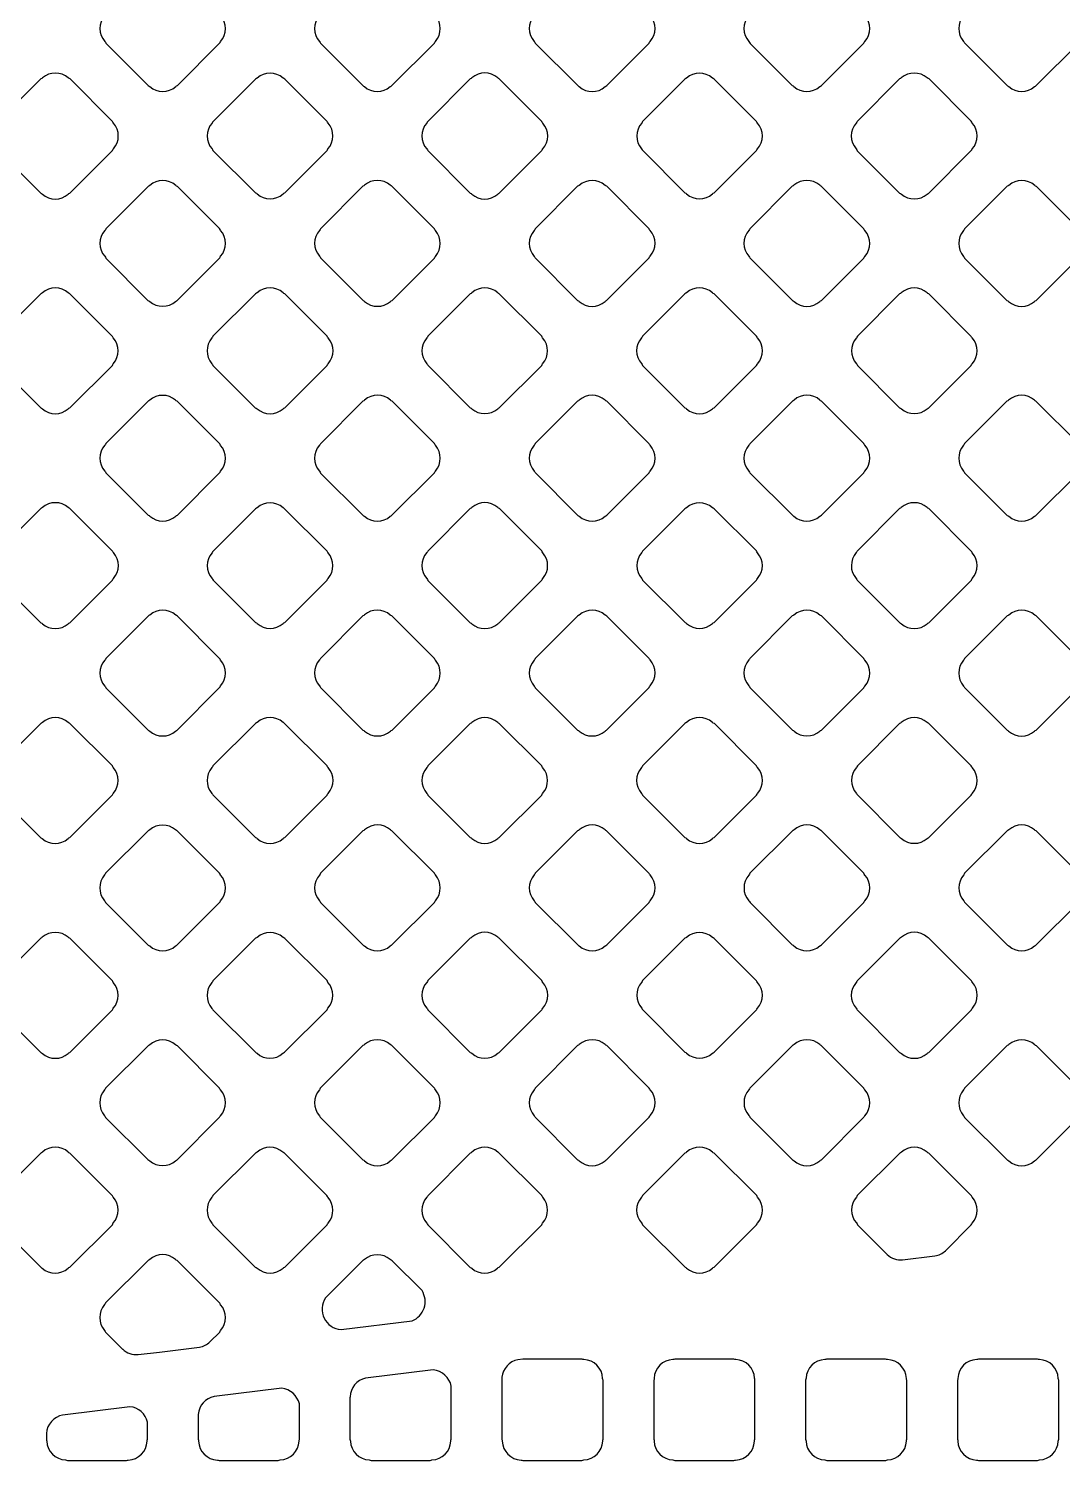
# Model space of a CAD drawing. Extents: x 3811 to 4077, y -444 to -307.
# Drawn here: x 3995.199 to 3996.236, y -382.204 to -380.767 of the extents above; entities that cross this region are included whole.
import ezdxf

# ---------------------------------------------------------------- set-up
doc = ezdxf.new("R2010")
doc.units = 0
doc.layers.add('gbr-dxf', color=7, linetype='Continuous')

msp = doc.modelspace()

# ---------------------------------------------------------------- linework, layer by layer
at = {"layer": 'gbr-dxf', "linetype": 'Continuous'}
for points in [[(3995.2753, -380.7545, 0.379211), (3995.2754, -380.7804, -0.096458), (3995.2764, -380.782), (3995.319, -380.8247, -0.092289), (3995.3205, -380.8256, 0.37981), (3995.3465, -380.8256, -0.096625), (3995.3482, -380.8246), (3995.3906, -380.7821, -0.096111), (3995.3916, -380.7805, 0.379451), (3995.3916, -380.7545, -0.100588), (3995.3906, -380.7528), (3995.3482, -380.7104, -0.103923), (3995.3464, -380.7093, 0.37915), (3995.3204, -380.7093, -0.096333), (3995.3188, -380.7103), (3995.2763, -380.7528, -0.095686)], [(3995.4908, -380.7805, -0.096625), (3995.4918, -380.7821), (3995.5343, -380.8247, -0.092233), (3995.5359, -380.8256, 0.379308), (3995.5618, -380.8257, -0.09601), (3995.5635, -380.8247), (3995.6062, -380.782, -0.096227), (3995.6071, -380.7804, 0.379191), (3995.6071, -380.7544, -0.100588), (3995.6061, -380.7527), (3995.5635, -380.7101, -0.087648), (3995.562, -380.7092, 0.379249), (3995.5361, -380.7092, -0.096458), (3995.5344, -380.7102), (3995.4918, -380.7528, -0.096627), (3995.4908, -380.7545, 0.379731)], [(3995.7063, -380.7804, -0.096475), (3995.7073, -380.782), (3995.75, -380.8247, -0.092289), (3995.7515, -380.8257, 0.37981), (3995.7775, -380.8257, -0.096625), (3995.7791, -380.8247), (3995.8217, -380.7821, -0.096111), (3995.8227, -380.7804, 0.37981), (3995.8227, -380.7545, -0.083601), (3995.8218, -380.7531), (3995.7789, -380.7101, -0.088202), (3995.7774, -380.7092, 0.379731), (3995.7514, -380.7092, -0.096458), (3995.7498, -380.7102), (3995.7073, -380.7527, -0.096627), (3995.7063, -380.7544, 0.379731)], [(3995.9218, -380.7805, -0.104392), (3995.9229, -380.7823), (3995.9652, -380.8246, -0.100151), (3995.9669, -380.8256, 0.37981), (3995.9929, -380.8256, -0.095956), (3995.9946, -380.8247), (3996.0372, -380.782, -0.096332), (3996.0382, -380.7804, 0.37981), (3996.0382, -380.7544, -0.108153), (3996.0371, -380.7525), (3995.9947, -380.7102, -0.096111), (3995.9931, -380.7092, 0.379731), (3995.9671, -380.7092, -0.096458), (3995.9655, -380.7102), (3995.9228, -380.7528, -0.096627), (3995.9218, -380.7545, 0.379731)], [(3996.1373, -380.7804, -0.087784), (3996.1382, -380.7818), (3996.1812, -380.8248, -0.083651), (3996.1826, -380.8257, 0.37981), (3996.2085, -380.8257, -0.095956), (3996.2102, -380.8247), (3996.2528, -380.7821, -0.096332), (3996.2537, -380.7804, 0.37981), (3996.2537, -380.7545, -0.092348), (3996.2528, -380.7529), (3996.2101, -380.7102, -0.096111), (3996.2085, -380.7092, 0.379731), (3996.1825, -380.7092, -0.096458), (3996.1808, -380.7102), (3996.1383, -380.7527, -0.096627), (3996.1373, -380.7544, 0.379731)], [(3995.1675, -380.8623, 0.379211), (3995.1675, -380.8883, -0.100399), (3995.1685, -380.89), (3995.211, -380.9325, -0.096627), (3995.2127, -380.9335, 0.37981), (3995.2386, -380.9335, -0.096625), (3995.2403, -380.9325), (3995.283, -380.8898, -0.096111), (3995.284, -380.8881, 0.37975), (3995.284, -380.8622, -0.096265), (3995.283, -380.8605), (3995.2405, -380.818, -0.100401), (3995.2387, -380.817, 0.378885), (3995.2128, -380.817, -0.096528), (3995.2112, -380.8179), (3995.1684, -380.8607, -0.095686)], [(3995.383, -380.8882, -0.083586), (3995.3839, -380.8896), (3995.4266, -380.9323, -0.096195), (3995.4283, -380.9333, 0.379201), (3995.4542, -380.9333, -0.096625), (3995.4559, -380.9323), (3995.4984, -380.8898, -0.096111), (3995.4993, -380.8882, 0.379451), (3995.4994, -380.8622, -0.096259), (3995.4984, -380.8606), (3995.4559, -380.8181, -0.100215), (3995.4542, -380.8171, 0.379249), (3995.4282, -380.8171, -0.096458), (3995.4266, -380.8181), (3995.384, -380.8606, -0.096627), (3995.383, -380.8622, 0.3795)], [(3995.5985, -380.8622, 0.379249), (3995.5985, -380.8882, -0.096475), (3995.5995, -380.8898), (3995.6422, -380.9325, -0.092289), (3995.6437, -380.9335, 0.37981), (3995.6697, -380.9335, -0.096625), (3995.6713, -380.9325), (3995.714, -380.8899, -0.096111), (3995.7149, -380.8882, 0.379308), (3995.715, -380.8623, -0.099971), (3995.714, -380.8606), (3995.6712, -380.8178, -0.087865), (3995.6697, -380.8169, 0.379112), (3995.6438, -380.8169, -0.096614), (3995.6421, -380.8179), (3995.5994, -380.8606, -0.096195)], [(3995.8141, -380.8881, -0.104371), (3995.8152, -380.8899), (3995.8576, -380.9323, -0.100442), (3995.8593, -380.9333, 0.379201), (3995.8852, -380.9333, -0.096625), (3995.8869, -380.9323), (3995.9294, -380.8898, -0.096111), (3995.9304, -380.8882, 0.379451), (3995.9304, -380.8622, -0.092029), (3995.9294, -380.8607), (3995.8868, -380.8181, -0.096539), (3995.8852, -380.8171, 0.379249), (3995.8592, -380.8171, -0.096458), (3995.8576, -380.8181), (3995.8151, -380.8605, -0.096627), (3995.8142, -380.8622, 0.3795)], [(3996.0295, -380.8881, -0.108153), (3996.0306, -380.89), (3996.073, -380.9324, -0.10399), (3996.0748, -380.9334, 0.37981), (3996.1008, -380.9334, -0.095956), (3996.1024, -380.9325), (3996.145, -380.8898, -0.096332), (3996.146, -380.8882, 0.37981), (3996.146, -380.8622, -0.104392), (3996.145, -380.8604), (3996.1026, -380.818, -0.107961), (3996.1007, -380.817, 0.379731), (3996.0747, -380.817, -0.096458), (3996.0731, -380.818), (3996.0305, -380.8605, -0.096627), (3996.0295, -380.8622, 0.379731)], [(3995.2753, -380.9959, -0.10824), (3995.2763, -380.9978), (3995.3186, -381.0401, -0.104101), (3995.3204, -381.0411, 0.37889), (3995.3464, -381.0411, -0.096117), (3995.348, -381.0402), (3995.3907, -380.9975, -0.095895), (3995.3916, -380.9959, 0.379201), (3995.3916, -380.9699, -0.104392), (3995.3906, -380.9681), (3995.3483, -380.9259, -0.107961), (3995.3465, -380.9248, 0.379731), (3995.3205, -380.9248, -0.096458), (3995.3188, -380.9258), (3995.2763, -380.9683, -0.096627), (3995.2753, -380.97, 0.3795)], [(3995.4908, -380.9958, -0.092234), (3995.4917, -380.9974), (3995.5346, -381.0402, -0.087865), (3995.536, -381.0412, 0.379422), (3995.562, -381.0411, -0.096625), (3995.5636, -381.0402), (3995.6061, -380.9977, -0.096111), (3995.6071, -380.996, 0.379308), (3995.6071, -380.9701, -0.103884), (3995.6061, -380.9683), (3995.5635, -380.9257, -0.092126), (3995.5619, -380.9247, 0.37947), (3995.536, -380.9247, -0.096723), (3995.5343, -380.9257), (3995.4918, -380.9682, -0.096857), (3995.4908, -380.9699, 0.379357)], [(3995.7063, -380.996, -0.09221), (3995.7072, -380.9976), (3995.7499, -381.0403, -0.087648), (3995.7514, -381.0412, 0.37889), (3995.7774, -381.0412, -0.096117), (3995.779, -381.0402), (3995.8218, -380.9974, -0.095895), (3995.8227, -380.9958, 0.379201), (3995.8227, -380.9699, -0.087784), (3995.8218, -380.9684), (3995.7791, -380.9257, -0.092233), (3995.7775, -380.9248, 0.379731), (3995.7516, -380.9248, -0.096458), (3995.7499, -380.9257), (3995.7073, -380.9684, -0.096627), (3995.7063, -380.97, 0.3795)], [(3995.9218, -380.9959, -0.100399), (3995.9228, -380.9976), (3995.9654, -381.0402, -0.096627), (3995.9671, -381.0412, 0.379308), (3995.993, -381.0412, -0.095866), (3995.9947, -381.0402), (3996.0372, -380.9977, -0.095585), (3996.0382, -380.996, 0.378952), (3996.0382, -380.9701, -0.09601), (3996.0372, -380.9685), (3995.9943, -380.9256, -0.083374), (3995.9929, -380.9247, 0.37947), (3995.967, -380.9247, -0.096723), (3995.9653, -380.9257), (3995.9228, -380.9682, -0.096857), (3995.9218, -380.9699, 0.379731)], [(3996.1373, -380.996, -0.100588), (3996.1383, -380.9977), (3996.1808, -381.0402, -0.095895), (3996.1825, -381.0412, 0.378747), (3996.2084, -381.0412, -0.09601), (3996.21, -381.0402), (3996.2528, -380.9975, -0.096227), (3996.2538, -380.9958, 0.379422), (3996.2537, -380.9699, -0.096458), (3996.2528, -380.9682), (3996.2103, -380.9258, -0.100824), (3996.2086, -380.9248, 0.379731), (3996.1826, -380.9248, -0.096723), (3996.181, -380.9257), (3996.1383, -380.9684, -0.096857), (3996.1373, -380.97, 0.3795)], [(3995.1676, -381.1037, -0.096458), (3995.1685, -381.1054), (3995.2111, -381.1479, -0.092289), (3995.2127, -381.1489, 0.37981), (3995.2386, -381.1489, -0.096625), (3995.2403, -381.1479), (3995.2829, -381.1053, -0.096332), (3995.2838, -381.1037, 0.37981), (3995.2838, -381.0777, -0.083317), (3995.283, -381.0763), (3995.2402, -381.0335, -0.088202), (3995.2387, -381.0326, 0.379731), (3995.2127, -381.0326, -0.096458), (3995.2111, -381.0336), (3995.1685, -381.0761, -0.096857), (3995.1676, -381.0777, 0.379731)], [(3995.3829, -381.1037, -0.095862), (3995.3839, -381.1053), (3995.4264, -381.1479, -0.107982), (3995.4283, -381.1489, 0.379422), (3995.4542, -381.1489, -0.096625), (3995.4559, -381.1479), (3995.4985, -381.1053, -0.096111), (3995.4995, -381.1037, 0.37981), (3995.4995, -381.0777, -0.100399), (3995.4985, -381.076), (3995.456, -381.0335, -0.10437), (3995.4542, -381.0325, 0.379357), (3995.4282, -381.0324, -0.096507), (3995.4266, -381.0334), (3995.3839, -381.0761, -0.096527), (3995.3829, -381.0778, 0.379)], [(3995.5986, -381.1037, -0.092348), (3995.5996, -381.1052), (3995.6422, -381.1479, -0.088202), (3995.6437, -381.1488, 0.37981), (3995.6697, -381.1488, -0.095956), (3995.6713, -381.1479), (3995.7138, -381.1054, -0.096332), (3995.7148, -381.1037, 0.37981), (3995.7148, -381.0778, -0.104392), (3995.7138, -381.076), (3995.6713, -381.0335, -0.092233), (3995.6697, -381.0325, 0.379731), (3995.6438, -381.0325, -0.096458), (3995.6421, -381.0335), (3995.5996, -381.0761, -0.096627), (3995.5986, -381.0777, 0.379731)], [(3995.814, -381.1036, -0.100076), (3995.815, -381.1054), (3995.8576, -381.148, -0.096527), (3995.8593, -381.149, 0.379422), (3995.8852, -381.1489, -0.095956), (3995.8869, -381.148), (3995.9295, -381.1053, -0.096332), (3995.9305, -381.1037, 0.37981), (3995.9305, -381.0777, -0.096625), (3995.9295, -381.0761), (3995.8869, -381.0335, -0.100151), (3995.8852, -381.0325, 0.379357), (3995.8592, -381.0325, -0.096507), (3995.8576, -381.0334), (3995.815, -381.0761, -0.096527), (3995.814, -381.0777, 0.379)], [(3996.0297, -381.1037, -0.104293), (3996.0307, -381.1055), (3996.0731, -381.1478, -0.100824), (3996.0748, -381.1488, 0.37981), (3996.1008, -381.1488, -0.096625), (3996.1024, -381.1478), (3996.1449, -381.1054, -0.096111), (3996.1459, -381.1037, 0.37981), (3996.1459, -381.0777, -0.09253), (3996.1449, -381.0762), (3996.1024, -381.0336, -0.096627), (3996.1007, -381.0326, 0.379731), (3996.0747, -381.0326, -0.096723), (3996.0731, -381.0336), (3996.0307, -381.076, -0.096857), (3996.0297, -381.0777, 0.379731)], [(3995.2753, -381.2114, -0.104392), (3995.2763, -381.2131), (3995.3188, -381.2556, -0.100476), (3995.3205, -381.2566, 0.37981), (3995.3465, -381.2566, -0.096625), (3995.3482, -381.2557), (3995.3906, -381.2132, -0.096111), (3995.3916, -381.2115, 0.37981), (3995.3916, -381.1856, -0.09253), (3995.3907, -381.184), (3995.348, -381.1413, -0.096423), (3995.3463, -381.1403, 0.379731), (3995.3204, -381.1403, -0.096458), (3995.3187, -381.1413), (3995.2763, -381.1837, -0.096627), (3995.2753, -381.1854, 0.379731)], [(3995.4908, -381.2115, -0.104392), (3995.4918, -381.2133), (3995.5342, -381.2557, -0.100151), (3995.5359, -381.2567, 0.37981), (3995.5619, -381.2567, -0.095956), (3995.5635, -381.2557), (3995.6061, -381.2131, -0.096332), (3995.6071, -381.2114, 0.37981), (3995.6071, -381.1855, -0.108153), (3995.6061, -381.1836), (3995.5637, -381.1412, -0.096111), (3995.5621, -381.1402, 0.379731), (3995.5361, -381.1402, -0.096458), (3995.5344, -381.1412), (3995.4918, -381.1839, -0.096627), (3995.4908, -381.1855, 0.379731)], [(3995.7063, -381.2114, -0.087784), (3995.7072, -381.2129), (3995.7501, -381.2558, -0.083651), (3995.7515, -381.2567, 0.37981), (3995.7775, -381.2567, -0.095956), (3995.7791, -381.2557), (3995.8217, -381.2131, -0.096332), (3995.8227, -381.2115, 0.37981), (3995.8227, -381.1855, -0.092348), (3995.8218, -381.1839), (3995.7791, -381.1412, -0.096111), (3995.7774, -381.1403, 0.379731), (3995.7514, -381.1403, -0.096458), (3995.7498, -381.1412), (3995.7073, -381.1838, -0.096627), (3995.7063, -381.1854, 0.379731)], [(3995.9218, -381.2115, -0.096458), (3995.9228, -381.2132), (3995.9654, -381.2557, -0.092289), (3995.9669, -381.2567, 0.37981), (3995.9929, -381.2567, -0.096625), (3995.9946, -381.2557), (3996.0372, -381.2131, -0.096111), (3996.0382, -381.2114, 0.37981), (3996.0382, -381.1855, -0.099964), (3996.0371, -381.1837), (3995.9946, -381.1412, -0.087638), (3995.9931, -381.1402, 0.379731), (3995.9671, -381.1402, -0.096723), (3995.9655, -381.1412), (3995.9228, -381.1839, -0.096857), (3995.9218, -381.1855, 0.379731)], [(3996.1373, -381.2114, -0.096614), (3996.1383, -381.213), (3996.181, -381.2558, -0.092187), (3996.1826, -381.2567, 0.37889), (3996.2085, -381.2567, -0.096117), (3996.2102, -381.2557), (3996.2528, -381.2131, -0.095895), (3996.2538, -381.2115, 0.379201), (3996.2537, -381.1855, -0.083317), (3996.2529, -381.1841), (3996.2099, -381.1412, -0.088202), (3996.2085, -381.1403, 0.379731), (3996.1825, -381.1403, -0.096458), (3996.1808, -381.1412), (3996.1383, -381.1838, -0.096627), (3996.1373, -381.1854, 0.3795)], [(3995.1674, -381.3192, -0.092348), (3995.1684, -381.3208), (3995.2112, -381.3636, -0.088207), (3995.2127, -381.3645, 0.37981), (3995.2386, -381.3645, -0.096625), (3995.2403, -381.3635), (3995.283, -381.3208, -0.096111), (3995.284, -381.3192, 0.37981), (3995.284, -381.2932, -0.087748), (3995.2831, -381.2917), (3995.2402, -381.2489, -0.092072), (3995.2387, -381.248, 0.379731), (3995.2127, -381.248, -0.096723), (3995.2111, -381.2489), (3995.1684, -381.2916, -0.096627), (3995.1674, -381.2933, 0.379731)], [(3995.383, -381.3192, -0.09221), (3995.384, -381.3208), (3995.4265, -381.3633, -0.104101), (3995.4283, -381.3643, 0.37889), (3995.4542, -381.3643, -0.096117), (3995.4559, -381.3634), (3995.4984, -381.3208, -0.095895), (3995.4994, -381.3192, 0.379201), (3995.4993, -381.2932, -0.087784), (3995.4984, -381.2917), (3995.4557, -381.2491, -0.092233), (3995.4542, -381.2481, 0.379731), (3995.4282, -381.2481, -0.096458), (3995.4266, -381.2491), (3995.384, -381.2916, -0.096627), (3995.383, -381.2933, 0.3795)], [(3995.5985, -381.3192, -0.104392), (3995.5995, -381.321), (3995.642, -381.3635, -0.100151), (3995.6437, -381.3645, 0.37981), (3995.6697, -381.3645, -0.095956), (3995.6713, -381.3635), (3995.714, -381.3209, -0.096332), (3995.7149, -381.3192, 0.37981), (3995.7149, -381.2933, -0.108153), (3995.7139, -381.2914), (3995.6714, -381.2489, -0.096111), (3995.6697, -381.2479, 0.379731), (3995.6438, -381.2479, -0.096458), (3995.6421, -381.2489), (3995.5995, -381.2916, -0.096627), (3995.5985, -381.2932, 0.379731)], [(3995.8142, -381.3192, -0.096458), (3995.8151, -381.3208), (3995.8577, -381.3634, -0.092289), (3995.8593, -381.3643, 0.37981), (3995.8852, -381.3643, -0.096625), (3995.8869, -381.3634), (3995.9294, -381.3209, -0.096111), (3995.9304, -381.3192, 0.37981), (3995.9304, -381.2933, -0.099964), (3995.9294, -381.2915), (3995.887, -381.2492, -0.104264), (3995.8852, -381.2481, 0.379731), (3995.8592, -381.2481, -0.096723), (3995.8576, -381.2491), (3995.8151, -381.2916, -0.096857), (3995.8142, -381.2932, 0.379731)], [(3996.0295, -381.3192, -0.100514), (3996.0305, -381.3209), (3996.0732, -381.3635, -0.096539), (3996.0748, -381.3645, 0.37889), (3996.1007, -381.3645, -0.096117), (3996.1024, -381.3635), (3996.1451, -381.3208, -0.095895), (3996.146, -381.3192, 0.379201), (3996.146, -381.2933, -0.096625), (3996.145, -381.2916), (3996.1024, -381.249, -0.100151), (3996.1007, -381.248, 0.379731), (3996.0747, -381.248, -0.096458), (3996.0731, -381.249), (3996.0305, -381.2916, -0.096627), (3996.0296, -381.2932, 0.3795)], [(3995.2753, -381.427, -0.10047), (3995.2763, -381.4287), (3995.3188, -381.4712, -0.096111), (3995.3204, -381.4722, 0.37981), (3995.3464, -381.4722, -0.095956), (3995.348, -381.4712), (3995.3906, -381.4286, -0.096332), (3995.3916, -381.4269, 0.37981), (3995.3916, -381.401, -0.096625), (3995.3906, -381.3993), (3995.3482, -381.3568, -0.100151), (3995.3465, -381.3558, 0.379731), (3995.3205, -381.3558, -0.096458), (3995.3188, -381.3568), (3995.2763, -381.3994, -0.096627), (3995.2753, -381.401, 0.379731)], [(3995.4908, -381.4269, -0.100076), (3995.4918, -381.4286), (3995.5344, -381.4712, -0.096527), (3995.536, -381.4722, 0.379422), (3995.562, -381.4722, -0.095956), (3995.5636, -381.4712), (3995.6061, -381.4287, -0.096332), (3995.6071, -381.4271, 0.37981), (3995.6071, -381.4011, -0.096625), (3995.6061, -381.3995), (3995.5633, -381.3566, -0.083651), (3995.5619, -381.3558, 0.379357), (3995.536, -381.3557, -0.096507), (3995.5343, -381.3567), (3995.4918, -381.3993, -0.096527), (3995.4908, -381.4009, 0.379)], [(3995.7063, -381.427, -0.100399), (3995.7073, -381.4288), (3995.7498, -381.4712, -0.096627), (3995.7514, -381.4722, 0.37981), (3995.7774, -381.4722, -0.096625), (3995.779, -381.4712), (3995.8217, -381.4285, -0.096111), (3995.8227, -381.4269, 0.37981), (3995.8227, -381.4009, -0.096458), (3995.8217, -381.3993), (3995.7793, -381.3568, -0.100824), (3995.7775, -381.3558, 0.379731), (3995.7516, -381.3558, -0.096723), (3995.7499, -381.3568), (3995.7073, -381.3994, -0.096857), (3995.7063, -381.4011, 0.379731)], [(3995.9218, -381.4269, -0.092348), (3995.9228, -381.4285), (3995.9656, -381.4713, -0.088202), (3995.9671, -381.4722, 0.37981), (3995.993, -381.4722, -0.095956), (3995.9947, -381.4712), (3996.0372, -381.4287, -0.096332), (3996.0382, -381.4271, 0.37981), (3996.0382, -381.4011, -0.104392), (3996.0371, -381.3993), (3995.9945, -381.3567, -0.092233), (3995.993, -381.3558, 0.379731), (3995.967, -381.3558, -0.096458), (3995.9653, -381.3567), (3995.9228, -381.3993, -0.096627), (3995.9218, -381.4009, 0.379731)], [(3996.1373, -381.4011, 0.37947), (3996.1373, -381.427, -0.09253), (3996.1383, -381.4286), (3996.181, -381.4714, -0.088779), (3996.1825, -381.4723, 0.379057), (3996.2084, -381.4723, -0.095883), (3996.2101, -381.4713), (3996.2529, -381.4286, -0.096206), (3996.2538, -381.4269, 0.378387), (3996.2539, -381.401, -0.087191), (3996.2529, -381.3995), (3996.2101, -381.3567, -0.09197), (3996.2086, -381.3558, 0.378877), (3996.1826, -381.3558, -0.095968), (3996.181, -381.3567), (3996.1383, -381.3994, -0.096527)], [(3995.1674, -381.5349, -0.087784), (3995.1683, -381.5364), (3995.2111, -381.5792, -0.083651), (3995.2125, -381.58, 0.37981), (3995.2385, -381.58, -0.095956), (3995.2401, -381.5791), (3995.2829, -381.5363, -0.096332), (3995.2838, -381.5347, 0.37981), (3995.2838, -381.5087, -0.092348), (3995.2829, -381.5072), (3995.2403, -381.4646, -0.096111), (3995.2387, -381.4636, 0.379731), (3995.2127, -381.4636, -0.096458), (3995.2111, -381.4646), (3995.1684, -381.5073, -0.096627), (3995.1674, -381.5089, 0.379731)], [(3995.3829, -381.5348, -0.087784), (3995.3838, -381.5363), (3995.4265, -381.579, -0.100151), (3995.4283, -381.58, 0.37981), (3995.4542, -381.58, -0.095956), (3995.4559, -381.579), (3995.4985, -381.5364, -0.096332), (3995.4995, -381.5347, 0.37981), (3995.4995, -381.5088, -0.092348), (3995.4985, -381.5072), (3995.4558, -381.4645, -0.096111), (3995.4542, -381.4635, 0.379731), (3995.4282, -381.4635, -0.096458), (3995.4266, -381.4645), (3995.3839, -381.5072, -0.096627), (3995.3829, -381.5088, 0.379731)], [(3995.5986, -381.5347, -0.100399), (3995.5996, -381.5364), (3995.6421, -381.5789, -0.096627), (3995.6437, -381.5799, 0.37981), (3995.6697, -381.5799, -0.096625), (3995.6713, -381.5789), (3995.7138, -381.5364, -0.096111), (3995.7148, -381.5348, 0.37981), (3995.7148, -381.5088, -0.096458), (3995.7138, -381.5072), (3995.6712, -381.4645, -0.083733), (3995.6697, -381.4636, 0.379731), (3995.6438, -381.4636, -0.096723), (3995.6421, -381.4646), (3995.5996, -381.5071, -0.096857), (3995.5986, -381.5088, 0.379731)], [(3995.814, -381.5347, -0.108153), (3995.8151, -381.5366), (3995.8575, -381.579, -0.10399), (3995.8593, -381.58, 0.37981), (3995.8852, -381.58, -0.095956), (3995.8869, -381.579), (3995.9295, -381.5364, -0.096332), (3995.9305, -381.5347, 0.37981), (3995.9305, -381.5088, -0.104392), (3995.9295, -381.507), (3995.8871, -381.4646, -0.107961), (3995.8852, -381.4635, 0.379731), (3995.8592, -381.4635, -0.096458), (3995.8576, -381.4645), (3995.815, -381.5071, -0.096627), (3995.814, -381.5087, 0.379731)], [(3996.0297, -381.5347, -0.096625), (3996.0307, -381.5363), (3996.0733, -381.579, -0.092898), (3996.0748, -381.5799, 0.378966), (3996.1008, -381.5799, -0.096031), (3996.1024, -381.579), (3996.145, -381.5364, -0.095796), (3996.146, -381.5348, 0.378431), (3996.146, -381.5089, -0.099861), (3996.145, -381.5072), (3996.1025, -381.4647, -0.103746), (3996.1007, -381.4636, 0.379347), (3996.0747, -381.4637, -0.096458), (3996.0731, -381.4646), (3996.0307, -381.5071, -0.096627), (3996.0297, -381.5087, 0.379731)], [(3995.2752, -381.6425, -0.096625), (3995.2761, -381.6442), (3995.3188, -381.6869, -0.092233), (3995.3204, -381.6878, 0.37981), (3995.3464, -381.6878, -0.095956), (3995.348, -381.6868), (3995.3906, -381.6442, -0.096332), (3995.3916, -381.6426, 0.37981), (3995.3916, -381.6166, -0.10047), (3995.3906, -381.6149), (3995.3481, -381.5724, -0.10399), (3995.3463, -381.5714, 0.379731), (3995.3204, -381.5714, -0.096458), (3995.3187, -381.5723), (3995.2761, -381.6149, -0.096627), (3995.2752, -381.6165, 0.379731)], [(3995.4908, -381.6425, -0.096458), (3995.4918, -381.6442), (3995.5343, -381.6868, -0.092289), (3995.5359, -381.6877, 0.37981), (3995.5619, -381.6877, -0.096625), (3995.5635, -381.6867), (3995.6061, -381.6441, -0.096111), (3995.6071, -381.6425, 0.37981), (3995.6071, -381.6165, -0.099964), (3995.6061, -381.6148), (3995.5635, -381.5722, -0.087638), (3995.5621, -381.5713, 0.379731), (3995.5361, -381.5713, -0.096723), (3995.5344, -381.5723), (3995.4918, -381.6149, -0.096857), (3995.4908, -381.6166, 0.379731)], [(3995.7063, -381.6424, -0.096614), (3995.7072, -381.6441), (3995.75, -381.6868, -0.092187), (3995.7516, -381.6878, 0.37889), (3995.7775, -381.6877, -0.096117), (3995.7791, -381.6868), (3995.8218, -381.6441, -0.095895), (3995.8227, -381.6425, 0.379201), (3995.8227, -381.6165, -0.083317), (3995.8218, -381.6151), (3995.7789, -381.5722, -0.088202), (3995.7774, -381.5713, 0.379731), (3995.7515, -381.5713, -0.096458), (3995.7498, -381.5723), (3995.7073, -381.6148, -0.096627), (3995.7063, -381.6165, 0.3795)], [(3995.9218, -381.6425, -0.104392), (3995.9229, -381.6443), (3995.9653, -381.6867, -0.100519), (3995.967, -381.6877, 0.379057), (3995.9929, -381.6878, -0.096031), (3995.9946, -381.6868), (3996.0372, -381.6441, -0.096092), (3996.0382, -381.6425, 0.378884), (3996.0382, -381.6166, -0.107954), (3996.0372, -381.6147), (3995.9947, -381.5723, -0.095916), (3995.9931, -381.5713, 0.379778), (3995.9671, -381.5713, -0.096458), (3995.9655, -381.5723), (3995.9228, -381.6149, -0.096627), (3995.9218, -381.6166, 0.379731)], [(3996.1374, -381.6165, 0.378982), (3996.1374, -381.6425, -0.087916), (3996.1383, -381.644), (3996.1812, -381.6869, -0.083596), (3996.1826, -381.6878, 0.37903), (3996.2085, -381.6878, -0.095883), (3996.2102, -381.6868), (3996.2529, -381.6442, -0.095895), (3996.2538, -381.6425, 0.378387), (3996.2538, -381.6166, -0.091404), (3996.2529, -381.6151), (3996.2101, -381.5723, -0.095796), (3996.2085, -381.5713, 0.378582), (3996.1826, -381.5713, -0.096507), (3996.1809, -381.5723), (3996.1383, -381.6149, -0.096206)], [(3995.1674, -381.7502, -0.100076), (3995.1684, -381.752), (3995.211, -381.7946, -0.096527), (3995.2127, -381.7956, 0.379422), (3995.2386, -381.7956, -0.095956), (3995.2403, -381.7946), (3995.2829, -381.752, -0.096332), (3995.2838, -381.7503, 0.37981), (3995.2838, -381.7244, -0.096625), (3995.2829, -381.7227), (3995.2403, -381.6801, -0.100151), (3995.2386, -381.6791, 0.379357), (3995.2126, -381.6791, -0.096507), (3995.211, -381.6801), (3995.1684, -381.7227, -0.096527), (3995.1674, -381.7243, 0.379)], [(3995.3829, -381.7504, -0.083792), (3995.3838, -381.7518), (3995.4265, -381.7945, -0.096627), (3995.4281, -381.7955, 0.37981), (3995.4541, -381.7955, -0.096625), (3995.4557, -381.7945), (3995.4984, -381.7519, -0.096111), (3995.4993, -381.7502, 0.37981), (3995.4993, -381.7243, -0.096458), (3995.4984, -381.7226), (3995.4559, -381.6802, -0.100824), (3995.4542, -381.6792, 0.379731), (3995.4282, -381.6792, -0.096723), (3995.4266, -381.6801), (3995.3839, -381.7228, -0.096857), (3995.3829, -381.7244, 0.379731)], [(3995.5985, -381.7502, -0.096625), (3995.5995, -381.7519), (3995.6422, -381.7946, -0.092233), (3995.6437, -381.7955, 0.37981), (3995.6697, -381.7955, -0.095956), (3995.6713, -381.7946), (3995.714, -381.7519, -0.096332), (3995.7149, -381.7503, 0.37981), (3995.7149, -381.7243, -0.10047), (3995.7139, -381.7226), (3995.6712, -381.6799, -0.088202), (3995.6697, -381.679, 0.379731), (3995.6438, -381.679, -0.096458), (3995.6421, -381.68), (3995.5995, -381.7226, -0.096627), (3995.5985, -381.7243, 0.379731)], [(3995.8141, -381.7243, 0.37947), (3995.8142, -381.7502, -0.104293), (3995.8152, -381.752), (3995.8576, -381.7944, -0.100871), (3995.8593, -381.7954, 0.378966), (3995.8852, -381.7954, -0.096031), (3995.8869, -381.7945), (3995.9294, -381.7519, -0.095796), (3995.9304, -381.7503, 0.37897), (3995.9304, -381.7243, -0.092029), (3995.9295, -381.7228), (3995.8868, -381.6802, -0.096558), (3995.8852, -381.6792, 0.379313), (3995.8592, -381.6792, -0.096507), (3995.8576, -381.6801), (3995.8151, -381.7226, -0.096527)], [(3996.0295, -381.7244, 0.378884), (3996.0295, -381.7503, -0.100588), (3996.0305, -381.752), (3996.0731, -381.7946, -0.096212), (3996.0748, -381.7956, 0.37915), (3996.1007, -381.7956, -0.09601), (3996.1024, -381.7946), (3996.1451, -381.7519, -0.096036), (3996.1461, -381.7502, 0.37829), (3996.1461, -381.7243, -0.095883), (3996.1452, -381.7227), (3996.1025, -381.68, -0.100215), (3996.1008, -381.679, 0.378691), (3996.0749, -381.679, -0.096355), (3996.0732, -381.68), (3996.0305, -381.7227, -0.096509)], [(3995.2752, -381.8581, -0.096458), (3995.2762, -381.8598), (3995.3186, -381.9021, -0.108174), (3995.3204, -381.9032, 0.37981), (3995.3464, -381.9032, -0.096625), (3995.348, -381.9022), (3995.3905, -381.8597, -0.096111), (3995.3915, -381.8581, 0.37981), (3995.3915, -381.8321, -0.100399), (3995.3905, -381.8304), (3995.3482, -381.788, -0.104691), (3995.3464, -381.787, 0.379731), (3995.3204, -381.787, -0.096723), (3995.3187, -381.788), (3995.2762, -381.8305, -0.096857), (3995.2752, -381.8321, 0.379731)], [(3995.4907, -381.8581, -0.092348), (3995.4916, -381.8596), (3995.5344, -381.9024, -0.088202), (3995.5359, -381.9034, 0.37981), (3995.5619, -381.9034, -0.095956), (3995.5635, -381.9024), (3995.6061, -381.8598, -0.096332), (3995.6071, -381.8581, 0.37981), (3995.6071, -381.8321, -0.104392), (3995.6061, -381.8303), (3995.5635, -381.7878, -0.092233), (3995.5619, -381.7868, 0.379731), (3995.536, -381.7868, -0.096458), (3995.5343, -381.7878), (3995.4916, -381.8304, -0.096627), (3995.4907, -381.8321, 0.379731)], [(3995.7063, -381.8581, -0.091745), (3995.7072, -381.8596), (3995.7499, -381.9024, -0.088093), (3995.7514, -381.9033, 0.379125), (3995.7774, -381.9033, -0.096323), (3995.779, -381.9023), (3995.8218, -381.8595, -0.095798), (3995.8228, -381.8579, 0.378381), (3995.8228, -381.832, -0.087518), (3995.8218, -381.8305), (3995.7791, -381.7878, -0.091916), (3995.7775, -381.7868, 0.37947), (3995.7516, -381.7868, -0.096458), (3995.7499, -381.7878), (3995.7073, -381.8305, -0.096627), (3995.7063, -381.8321, 0.379762)], [(3995.9218, -381.8579, -0.099879), (3995.9228, -381.8596), (3995.9655, -381.9023, -0.096539), (3995.9671, -381.9033, 0.378642), (3995.993, -381.9033, -0.095883), (3995.9947, -381.9023), (3996.0372, -381.8597, -0.095895), (3996.0382, -381.8581, 0.378387), (3996.0382, -381.8322, -0.095383), (3996.0372, -381.8306), (3995.9944, -381.7877, -0.083024), (3995.993, -381.7868, 0.378691), (3995.9671, -381.7868, -0.096507), (3995.9654, -381.7878), (3995.9228, -381.8304, -0.096195), (3995.9218, -381.832, 0.378532)], [(3996.1373, -381.8581, -0.099879), (3996.1383, -381.8598), (3996.1809, -381.9024, -0.095895), (3996.1826, -381.9034, 0.379299), (3996.2085, -381.9034, -0.096625), (3996.2102, -381.9024), (3996.2529, -381.8597, -0.096111), (3996.2539, -381.858, 0.37981), (3996.2539, -381.8321, -0.096458), (3996.2529, -381.8304), (3996.2103, -381.7879, -0.100824), (3996.2086, -381.7869, 0.379237), (3996.1827, -381.7868, -0.096355), (3996.181, -381.7878), (3996.1383, -381.8305, -0.095997), (3996.1373, -381.8322, 0.378344)], [(3995.1674, -381.9659, -0.096625), (3995.1684, -381.9676), (3995.211, -382.0101, -0.092233), (3995.2125, -382.0111, 0.37981), (3995.2385, -382.0111, -0.095956), (3995.2401, -382.0101), (3995.2829, -381.9674, -0.096111), (3995.2838, -381.9657, 0.37981), (3995.2838, -381.9398, -0.083235), (3995.283, -381.9384), (3995.2402, -381.8956, -0.087638), (3995.2387, -381.8946, 0.379731), (3995.2127, -381.8946, -0.096723), (3995.2111, -381.8956), (3995.1684, -381.9383, -0.096627), (3995.1674, -381.9399, 0.379731)], [(3995.3829, -381.9399, 0.379249), (3995.3829, -381.9658, -0.096458), (3995.3839, -381.9675), (3995.4264, -382.0099, -0.108174), (3995.4283, -382.011, 0.379451), (3995.4542, -382.011, -0.096117), (3995.4559, -382.01), (3995.4984, -381.9675, -0.095895), (3995.4994, -381.9659, 0.379201), (3995.4993, -381.9399, -0.10047), (3995.4983, -381.9382), (3995.4558, -381.8957, -0.10399), (3995.4541, -381.8947, 0.3795), (3995.4281, -381.8947, -0.096259), (3995.4265, -381.8956), (3995.3839, -381.9382, -0.096539)], [(3995.5985, -381.9659, -0.092052), (3995.5994, -381.9674), (3995.6421, -382.0102, -0.087865), (3995.6436, -382.0111, 0.378777), (3995.6695, -382.0111, -0.095862), (3995.6712, -382.0101), (3995.7139, -381.9674, -0.095895), (3995.7148, -381.9658, 0.378387), (3995.7149, -381.9399, -0.103307), (3995.7138, -381.9381), (3995.6713, -381.8955, -0.09197), (3995.6697, -381.8946, 0.379347), (3995.6438, -381.8946, -0.096458), (3995.6421, -381.8956), (3995.5995, -381.9383, -0.096627), (3995.5985, -381.9399, 0.379357)], [(3995.814, -381.9657, -0.100003), (3995.815, -381.9674), (3995.8577, -382.0101, -0.096539), (3995.8593, -382.011, 0.378642), (3995.8852, -382.0111, -0.095883), (3995.8868, -382.0101), (3995.9295, -381.9674, -0.095895), (3995.9305, -381.9658, 0.378304), (3995.9305, -381.9399, -0.095528), (3995.9296, -381.9382), (3995.8869, -381.8956, -0.09997), (3995.8852, -381.8946, 0.378743), (3995.8593, -381.8946, -0.096323), (3995.8576, -381.8956), (3995.815, -381.9382, -0.095895), (3995.814, -381.9398, 0.378576)], [(3996.0297, -381.9657, -0.103681), (3996.0307, -381.9675), (3996.0604, -381.9972, -0.042219), (3996.0607, -381.9974, 0.213283), (3996.0761, -382.0027), (3996.0761, -382.0027), (3996.1084, -381.9987), (3996.1085, -381.9987, 0.149415), (3996.119, -381.9936), (3996.145, -381.9676, -0.096111), (3996.146, -381.9659, 0.37981), (3996.146, -381.9399, -0.09253), (3996.1451, -381.9384), (3996.1024, -381.8957, -0.09693), (3996.1007, -381.8947, 0.379106), (3996.0748, -381.8947, -0.096377), (3996.0732, -381.8957), (3996.0306, -381.9382, -0.096527), (3996.0297, -381.9398, 0.378532)], [(3995.2752, -382.0736, -0.104392), (3995.2762, -382.0754), (3995.293, -382.0922, -0.041572), (3995.2933, -382.0924, 0.21282), (3995.3087, -382.0977, -0.034053), (3995.3089, -382.0977), (3995.3301, -382.0952), (3995.3704, -382.0902, 0.147958), (3995.3808, -382.0851), (3995.3907, -382.0752, -0.095895), (3995.3916, -382.0736, 0.379057), (3995.3916, -382.0477, -0.092162), (3995.3907, -382.0461), (3995.3479, -382.0033, -0.095895), (3995.3463, -382.0024, 0.379249), (3995.3204, -382.0024, -0.096475), (3995.3187, -382.0034), (3995.2761, -382.0459, -0.096627), (3995.2752, -382.0476, 0.379731)], [(3995.4969, -382.0409, 0.578544), (3995.5124, -382.0726), (3995.5837, -382.0638, 0.47334), (3995.5937, -382.0336), (3995.5637, -382.0036, -0.107817), (3995.5618, -382.0025, 0.379682), (3995.5359, -382.0025, -0.096225), (3995.5342, -382.0035)], [(3995.5214, -382.1825, -0.104567), (3995.5219, -382.1845, 0.393729), (3995.5408, -382.2034, -0.09841), (3995.5427, -382.2039), (3995.6019, -382.2039, -0.095462), (3995.6037, -382.2034, 0.393729), (3995.6226, -382.1846, -0.104195), (3995.6231, -382.1826), (3995.6231, -382.1294, 0.328805), (3995.605, -382.1131), (3995.5371, -382.1213, 0.340906), (3995.5215, -382.1402, -0.030156), (3995.5214, -382.1405)], [(3995.6739, -382.1829, -0.089302), (3995.6743, -382.1846, 0.393729), (3995.6931, -382.2035, -0.092282), (3995.6949, -382.2039), (3995.7542, -382.2039, -0.101214), (3995.7562, -382.2034, 0.393729), (3995.7751, -382.1845, -0.095482), (3995.7755, -382.1827), (3995.7755, -382.1235, -0.098843), (3995.775, -382.1216, 0.393729), (3995.7562, -382.1027, -0.095482), (3995.7543, -382.1023), (3995.695, -382.1023), (3995.6899, -382.1029, 0.328152), (3995.6739, -382.1205)], [(3995.8263, -382.1827, -0.095462), (3995.8267, -382.1846, 0.393729), (3995.8456, -382.2034, -0.095482), (3995.8474, -382.2039), (3995.9067, -382.2039, -0.092621), (3995.9085, -382.2035, 0.393729), (3995.9274, -382.1846, -0.101678), (3995.9279, -382.1826), (3995.9279, -382.1233, -0.092621), (3995.9275, -382.1215, 0.393729), (3995.9086, -382.1027, -0.092282), (3995.9068, -382.1023), (3995.8474, -382.1023, -0.095462), (3995.8456, -382.1027, 0.393729), (3995.8267, -382.1216, -0.09841), (3995.8263, -382.1235)], [(3995.9787, -382.1826, -0.101214), (3995.9791, -382.1845, 0.393729), (3995.998, -382.2034, -0.09841), (3995.9999, -382.2039), (3996.0591, -382.2039, -0.095462), (3996.0609, -382.2034, 0.393729), (3996.0798, -382.1846, -0.095482), (3996.0802, -382.1827), (3996.0802, -382.1235, -0.098843), (3996.0798, -382.1216, 0.393729), (3996.0609, -382.1027, -0.101678), (3996.059, -382.1023), (3995.9998, -382.1023, -0.092621), (3995.998, -382.1027, 0.393729), (3995.9792, -382.1215, -0.104195), (3995.9787, -382.1235)], [(3996.131, -382.1827, -0.098843), (3996.1315, -382.1846, 0.393729), (3996.1503, -382.2035, -0.092282), (3996.1521, -382.2039), (3996.2114, -382.2039, -0.101214), (3996.2134, -382.2034, 0.393729), (3996.2323, -382.1845, -0.09841), (3996.2327, -382.1826), (3996.2327, -382.1235, -0.101214), (3996.2322, -382.1216, 0.393729), (3996.2134, -382.1027, -0.095482), (3996.2115, -382.1023), (3996.1523, -382.1023, -0.098843), (3996.1504, -382.1027, 0.393729), (3996.1315, -382.1216, -0.101678), (3996.131, -382.1235)], [(3995.3691, -382.1827, -0.095462), (3995.3695, -382.1846, 0.393729), (3995.3883, -382.2035, -0.092282), (3995.3901, -382.2039), (3995.4494, -382.2039, -0.101214), (3995.4514, -382.2034, 0.393729), (3995.4703, -382.1845, -0.088868), (3995.4706, -382.1828), (3995.4706, -382.1472, 0.318248), (3995.4529, -382.1315), (3995.3851, -382.1397, 0.335836), (3995.3691, -382.1578)], [(3995.2167, -382.1827, -0.095462), (3995.2171, -382.1846, 0.393729), (3995.236, -382.2034, -0.095482), (3995.2378, -382.2039), (3995.2971, -382.2039, -0.092621), (3995.2989, -382.2035, 0.393729), (3995.3178, -382.1846, -0.101678), (3995.3183, -382.1826), (3995.3183, -382.1656, 0.316244), (3995.3005, -382.15), (3995.233, -382.1584, 0.342759), (3995.2167, -382.1768)]]:
    msp.add_lwpolyline(points, format="xyb", close=True, dxfattribs=at)

doc.saveas('drawing.dxf')
